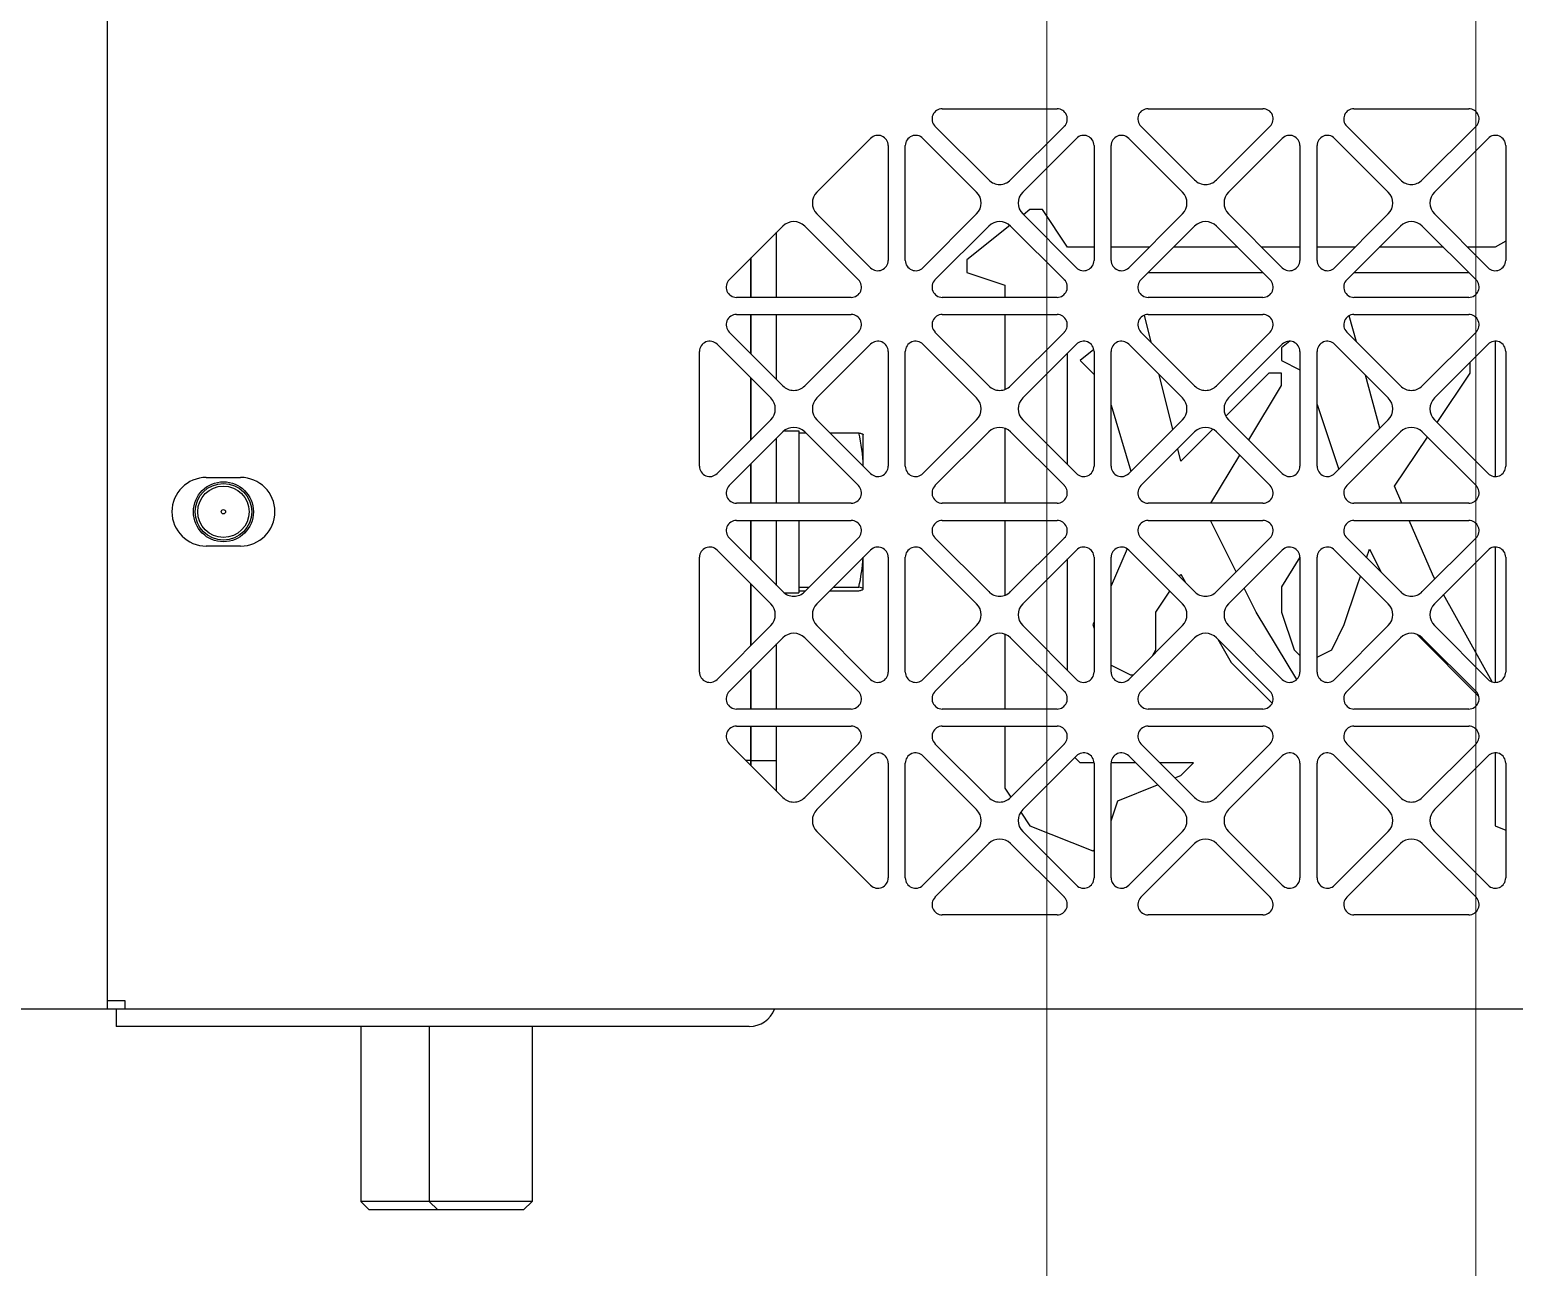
# Model space of a CAD drawing. Header units: millimetres. Extents: x 0 to 87554, y -20854 to 20404.
# Drawn here: x 48959.9 to 49133, y -5506.8 to -5362.5 of the extents above; entities that cross this region are included whole.
import ezdxf

# ---------------------------------------------------------------- set-up
doc = ezdxf.new("R2010")
doc.units = ezdxf.units.MM
doc.layers.get('0').update_dxf_attribs({"lineweight": 15})
for name, color, linetype in [('2401-00332-S-M12-30HM_0', 7, 'Continuous'), ('2403-00027_S-M6-0_0', 7, 'Continuous'), ('2404-00038-S-D12_0', 7, 'Continuous'), ('4215-12657_0', 7, 'Continuous'), ('4215-17086_1_0', 7, 'Continuous'), ('4215-17086_2_0', 7, 'Continuous'), ('4215-17086_4_0', 7, 'Continuous')]:
    doc.layers.add(name, color=color, linetype=linetype)
doc.layers.add('THICK', color=7, linetype='Continuous', lineweight=0)

# ---------------------------------------------------------------- blocks, each defined once
blk = doc.blocks.new('y5i76i7676')
at = {"color": 7, "linetype": 'Continuous'}
for p, q in [((950721.8, -65604.58, 19235.73), (950721.8, -64726.58, 19235.73)), ((950671.8, -65604.58, 19235.73), (950671.8, -65204.58, 19235.73))]:
    blk.add_line(p, q, dxfattribs=at)
blk = doc.blocks.new('e4tggg')
at = {"layer": '2401-00332-S-M12-30HM_0', "color": 87, "linetype": 'Continuous'}
for p, q in [((-97.59, -1764), (-96.81, -1764)), ((-97.59, -1764), (-97.59, -1765.99)), ((-93.98, -1764), (-90.6, -1764)), ((-90.09, -1764.2), (-90.09, -1764.19)), ((-90.09, -1767.89), (-90.09, -1764.2)), ((-97.59, -1770.76), (-97.59, -1772.2)), ((-97.59, -1774.2), (-97.59, -1774.88)), ((-90.09, -1782.19), (-90.09, -1778.51)), ((-97.59, -1779.89), (-97.59, -1782.08)), ((-97.59, -1781.98), (-96.39, -1781.98)), ((-97.59, -1782.4), (-96.81, -1782.4)), ((-93.98, -1782.4), (-90.6, -1782.4)), ((-93.56, -1781.98), (-90.6, -1781.98)), ((-90.09, -1782.21), (-90.09, -1782.19)), ((-148.69, -1833.2), (-148.69, -1853.6)), ((-140.69, -1833.2), (-140.69, -1853.6)), ((-128.69, -1833.2), (-128.69, -1853.6)), ((-140.69, -1853.6), (-148.69, -1853.6)), ((-147.69, -1854.6), (-148.69, -1853.6)), ((-128.69, -1853.6), (-140.69, -1853.6)), ((-139.69, -1854.6), (-140.69, -1853.6)), ((-129.69, -1854.6), (-128.69, -1853.6)), ((-139.69, -1854.6), (-147.69, -1854.6)), ((-129.69, -1854.6), (-139.69, -1854.6))]:
    blk.add_line(p, q, dxfattribs=at)
for points, knots in [([(-90.6, -1764), (-90.48, -1764.02), (-90.32, -1764.06), (-90.15, -1764.13), (-90.1, -1764.17), (-90.09, -1764.19)], [0, 0, 0, 0, 0.666884, 0.87589, 1, 1, 1, 1]), ([(-90.11, -1782.15), (-90.16, -1782.11), (-90.33, -1782.05), (-90.49, -1782.01), (-90.6, -1781.98)], [0, 0, 0, 0, 0.367874, 1, 1, 1, 1]), ([(-90.6, -1782.4), (-90.48, -1782.38), (-90.32, -1782.34), (-90.15, -1782.27), (-90.1, -1782.23), (-90.09, -1782.21)], [0, 0, 0, 0, 0.666884, 0.87589, 1, 1, 1, 1]), ([(-90.09, -1782.19), (-90.09, -1782.19), (-90.09, -1782.17), (-90.1, -1782.16), (-90.11, -1782.15)], [0, 0, 0, 0, 0.449888, 1, 1, 1, 1])]:
    blk.add_open_spline(points, degree=3, knots=knots, dxfattribs=at)
for points in [[(-90.1, -1767.87), (-90.13, -1766.57), (-90.32, -1765.27), (-90.6, -1764)], [(-90.6, -1781.98), (-90.36, -1780.85), (-90.19, -1779.71), (-90.12, -1778.55)]]:
    blk.add_open_spline(points, degree=3, dxfattribs=at)
at = {"layer": '2403-00027_S-M6-0_0', "color": 87, "linetype": 'Continuous'}
for radius in [3.3, 3]:
    blk.add_circle((-164.69, -1773.2), radius, dxfattribs=at)
at = {"layer": '2404-00038-S-D12_0', "color": 87, "linetype": 'Continuous'}
for p, q in [((-99.29, -1763.75), (-97.59, -1763.75)), ((-97.59, -1763.75), (-97.59, -1764)), ((-97.59, -1765.99), (-97.59, -1770.76)), ((-97.59, -1774.88), (-97.59, -1779.89)), ((-99.29, -1782.65), (-97.59, -1782.65)), ((-97.59, -1782.08), (-97.59, -1782.65))]:
    blk.add_line(p, q, dxfattribs=at)
at = {"layer": '4215-12657_0', "color": 87, "linetype": 'Continuous'}
for p, q in [((-178.19, -1831.2), (-178.19, -1715.2)), ((-80.88, -1726.2), (-67.5, -1726.2)), ((-56.88, -1726.2), (-43.5, -1726.2)), ((-32.88, -1726.2), (-19.5, -1726.2)), ((-75.46, -1734.51), (-81.73, -1728.25)), ((-66.65, -1728.25), (-72.92, -1734.51)), ((-51.46, -1734.51), (-57.73, -1728.25)), ((-42.65, -1728.25), (-48.92, -1734.51)), ((-27.46, -1734.51), (-33.73, -1728.25)), ((-18.65, -1728.25), (-24.92, -1734.51)), ((-95.5, -1735.93), (-89.24, -1729.66)), ((-87.19, -1730.51), (-87.19, -1743.89)), ((-85.19, -1743.89), (-85.19, -1730.51)), ((-83.14, -1729.66), (-76.88, -1735.93)), ((-71.5, -1735.93), (-65.24, -1729.66)), ((-63.19, -1730.51), (-63.19, -1743.89)), ((-61.19, -1743.89), (-61.19, -1730.51)), ((-59.14, -1729.66), (-52.88, -1735.93)), ((-47.5, -1735.93), (-41.24, -1729.66)), ((-39.19, -1730.51), (-39.19, -1743.89)), ((-37.19, -1743.89), (-37.19, -1730.51)), ((-35.14, -1729.66), (-28.88, -1735.93)), ((-23.5, -1735.93), (-17.24, -1729.66)), ((-15.19, -1730.51), (-15.19, -1743.89)), ((-89.24, -1744.74), (-95.5, -1738.47)), ((-76.88, -1738.47), (-83.14, -1744.74)), ((-65.24, -1744.74), (-71.5, -1738.47)), ((-70.67, -1737.96), (-71.42, -1738.56)), ((-69.2, -1737.96), (-70.67, -1737.96)), ((-66.27, -1742.36), (-69.2, -1737.96)), ((-52.88, -1738.47), (-59.14, -1744.74)), ((-41.24, -1744.74), (-47.5, -1738.47)), ((-28.88, -1738.47), (-35.14, -1744.74)), ((-17.24, -1744.74), (-23.5, -1738.47)), ((-105.73, -1746.15), (-99.46, -1739.89)), ((-96.92, -1739.89), (-90.65, -1746.15)), ((-81.73, -1746.15), (-75.46, -1739.89)), ((-72.99, -1739.82), (-78, -1743.83)), ((-72.92, -1739.89), (-66.65, -1746.15)), ((-57.73, -1746.15), (-51.46, -1739.89)), ((-48.92, -1739.89), (-42.65, -1746.15)), ((-33.73, -1746.15), (-27.46, -1739.89)), ((-24.92, -1739.89), (-18.65, -1746.15)), ((-63.19, -1742.36), (-66.27, -1742.36)), ((-56.77, -1742.36), (-61.19, -1742.36)), ((-46.44, -1742.36), (-53.94, -1742.36)), ((-39.19, -1742.36), (-43.61, -1742.36)), ((-32.77, -1742.36), (-37.19, -1742.36)), ((-22.44, -1742.36), (-29.94, -1742.36)), ((-16.41, -1742.36), (-19.61, -1742.36)), ((-15.19, -1741.63), (-16.41, -1742.36)), ((-78, -1743.83), (-78, -1745.3)), ((-78, -1745.3), (-73.6, -1746.76)), ((-56.87, -1745.3), (-43.51, -1745.3)), ((-32.87, -1745.3), (-19.51, -1745.3)), ((-73.6, -1746.76), (-73.6, -1748.2)), ((-91.5, -1748.2), (-104.88, -1748.2)), ((-67.5, -1748.2), (-80.88, -1748.2)), ((-43.5, -1748.2), (-56.88, -1748.2)), ((-19.5, -1748.2), (-32.88, -1748.2)), ((-104.88, -1750.2), (-91.5, -1750.2)), ((-80.88, -1750.2), (-67.5, -1750.2)), ((-73.6, -1750.2), (-73.6, -1758.93)), ((-56.53, -1753.44), (-57.32, -1750.29)), ((-56.88, -1750.2), (-43.5, -1750.2)), ((-32.6, -1753.37), (-33.43, -1750.34)), ((-32.88, -1750.2), (-19.5, -1750.2)), ((-99.46, -1758.51), (-105.73, -1752.25)), ((-90.65, -1752.25), (-96.92, -1758.51)), ((-75.46, -1758.51), (-81.73, -1752.25)), ((-66.65, -1752.25), (-72.92, -1758.51)), ((-51.46, -1758.51), (-57.73, -1752.25)), ((-42.65, -1752.25), (-48.92, -1758.51)), ((-40.37, -1753.32), (-41.34, -1754.09)), ((-27.46, -1758.51), (-33.73, -1752.25)), ((-18.65, -1752.25), (-24.92, -1758.51)), ((-16.41, -1753.32), (-16.41, -1769.08)), ((-109.19, -1767.89), (-109.19, -1754.51)), ((-107.14, -1753.66), (-100.88, -1759.93)), ((-95.5, -1759.93), (-89.24, -1753.66)), ((-87.19, -1754.51), (-87.19, -1767.89)), ((-85.19, -1767.89), (-85.19, -1754.51)), ((-83.14, -1753.66), (-76.88, -1759.93)), ((-71.5, -1759.93), (-65.24, -1753.66)), ((-66.27, -1767.7), (-66.27, -1754.7)), ((-63.21, -1754.29), (-64.8, -1755.56)), ((-63.19, -1754.51), (-63.19, -1767.89)), ((-61.19, -1767.89), (-61.19, -1754.51)), ((-59.14, -1753.66), (-52.88, -1759.93)), ((-47.5, -1759.93), (-41.24, -1753.66)), ((-41.34, -1754.09), (-41.34, -1755.56)), ((-39.19, -1754.51), (-39.19, -1767.89)), ((-37.19, -1767.89), (-37.19, -1754.51)), ((-35.14, -1753.66), (-28.88, -1759.93)), ((-23.5, -1759.93), (-17.24, -1753.66)), ((-15.19, -1754.51), (-15.19, -1767.89)), ((-64.8, -1755.56), (-63.19, -1757.18)), ((-41.34, -1755.56), (-39.19, -1756.64)), ((-19.34, -1757.03), (-19.34, -1755.77)), ((-54, -1763.59), (-55.59, -1757.21)), ((-42.81, -1757.03), (-47.81, -1762.04)), ((-45.14, -1764.83), (-41.34, -1758.49)), ((-41.34, -1757.03), (-42.81, -1757.03)), ((-41.34, -1758.49), (-41.34, -1757.03)), ((-29.85, -1763.45), (-31.54, -1757.26)), ((-23.18, -1762.79), (-19.34, -1757.03)), ((-61.19, -1760.77), (-58.88, -1768.47)), ((-37.19, -1760.68), (-34.66, -1768.26)), ((-100.88, -1762.47), (-107.14, -1768.74)), ((-89.24, -1768.74), (-95.5, -1762.47)), ((-76.88, -1762.47), (-83.14, -1768.74)), ((-73.6, -1763.47), (-73.6, -1772.2)), ((-65.24, -1768.74), (-71.5, -1762.47)), ((-52.88, -1762.47), (-59.14, -1768.74)), ((-49.35, -1763.58), (-53.07, -1767.29)), ((-41.24, -1768.74), (-47.5, -1762.47)), ((-28.88, -1762.47), (-35.14, -1768.74)), ((-17.24, -1768.74), (-23.5, -1762.47)), ((-105.73, -1770.15), (-99.46, -1763.89)), ((-96.92, -1763.89), (-90.65, -1770.15)), ((-81.73, -1770.15), (-75.46, -1763.89)), ((-72.92, -1763.89), (-66.65, -1770.15)), ((-57.73, -1770.15), (-51.46, -1763.89)), ((-48.92, -1763.89), (-42.65, -1770.15)), ((-33.73, -1770.15), (-27.46, -1763.89)), ((-28.14, -1770.23), (-24.32, -1764.49)), ((-24.92, -1763.89), (-18.65, -1770.15)), ((-53.07, -1767.29), (-53.43, -1765.86)), ((-49.56, -1772.2), (-46.2, -1766.6)), ((-166.69, -1769.2), (-162.69, -1769.2)), ((-27.29, -1772.2), (-28.14, -1770.23)), ((-91.5, -1772.2), (-104.88, -1772.2)), ((-67.5, -1772.2), (-80.88, -1772.2)), ((-43.5, -1772.2), (-56.88, -1772.2)), ((-19.5, -1772.2), (-32.88, -1772.2)), ((-104.88, -1774.2), (-91.5, -1774.2)), ((-80.88, -1774.2), (-67.5, -1774.2)), ((-73.6, -1774.2), (-73.6, -1782.93)), ((-56.88, -1774.2), (-43.5, -1774.2)), ((-46.61, -1780.21), (-49.62, -1774.2)), ((-32.88, -1774.2), (-19.5, -1774.2)), ((-23.74, -1780.49), (-26.44, -1774.2)), ((-162.69, -1777.2), (-166.69, -1777.2)), ((-99.46, -1782.51), (-105.73, -1776.25)), ((-90.65, -1776.25), (-96.92, -1782.51)), ((-75.46, -1782.51), (-81.73, -1776.25)), ((-66.65, -1776.25), (-72.92, -1782.51)), ((-59.33, -1777.51), (-61.19, -1781.83)), ((-51.46, -1782.51), (-57.73, -1776.25)), ((-42.65, -1776.25), (-48.92, -1782.51)), ((-27.46, -1782.51), (-33.73, -1776.25)), ((-31.41, -1778.57), (-31.07, -1777.56)), ((-31.07, -1777.56), (-29.73, -1780.24)), ((-18.65, -1776.25), (-24.92, -1782.51)), ((-16.41, -1777.32), (-16.41, -1793.08)), ((-109.19, -1791.89), (-109.19, -1778.51)), ((-107.14, -1777.66), (-100.88, -1783.93)), ((-95.5, -1783.93), (-89.24, -1777.66)), ((-87.19, -1778.51), (-87.19, -1791.89)), ((-85.19, -1791.89), (-85.19, -1778.51)), ((-83.14, -1777.66), (-76.88, -1783.93)), ((-71.5, -1783.93), (-65.24, -1777.66)), ((-66.27, -1791.7), (-66.27, -1778.7)), ((-63.19, -1778.51), (-63.19, -1791.89)), ((-61.19, -1791.89), (-61.19, -1778.51)), ((-59.14, -1777.66), (-52.88, -1783.93)), ((-47.5, -1783.93), (-41.24, -1777.66)), ((-39.19, -1778.51), (-41.34, -1781.96)), ((-39.19, -1778.51), (-39.19, -1791.89)), ((-37.19, -1791.89), (-37.19, -1778.51)), ((-35.14, -1777.66), (-28.88, -1783.93)), ((-23.5, -1783.93), (-17.24, -1777.66)), ((-15.19, -1778.51), (-15.19, -1791.89)), ((-53.24, -1780.74), (-53.07, -1780.49)), ((-53.07, -1780.49), (-52.52, -1781.45)), ((-32.54, -1781.96), (-32.12, -1780.69)), ((-23.44, -1781.04), (-23.74, -1780.49)), ((-56, -1784.89), (-54.37, -1782.44)), ((-44.27, -1784.89), (-45.67, -1782.1)), ((-41.34, -1781.96), (-41.34, -1784.89)), ((-34.01, -1786.36), (-32.54, -1781.96)), ((-16.78, -1793.02), (-22.43, -1782.85)), ((-63.19, -1786.06), (-63.34, -1786.36)), ((-56, -1789.29), (-56, -1784.89)), ((-39.56, -1792.75), (-44.27, -1784.89)), ((-41.34, -1784.89), (-39.87, -1789.29)), ((-100.88, -1786.47), (-107.14, -1792.74)), ((-105.73, -1794.15), (-99.46, -1787.89)), ((-96.92, -1787.89), (-90.65, -1794.15)), ((-89.24, -1792.74), (-95.5, -1786.47)), ((-76.88, -1786.47), (-83.14, -1792.74)), ((-81.73, -1794.15), (-75.46, -1787.89)), ((-73.6, -1787.47), (-73.6, -1796.2)), ((-72.92, -1787.89), (-66.65, -1794.15)), ((-65.24, -1792.74), (-71.5, -1786.47)), ((-63.34, -1786.36), (-63.19, -1786.8)), ((-52.88, -1786.47), (-59.14, -1792.74)), ((-57.73, -1794.15), (-51.46, -1787.89)), ((-48.92, -1787.89), (-42.65, -1794.15)), ((-41.24, -1792.74), (-47.5, -1786.47)), ((-35.47, -1789.29), (-34.01, -1786.36)), ((-28.88, -1786.47), (-35.14, -1792.74)), ((-33.73, -1794.15), (-27.46, -1787.89)), ((-25.55, -1787.48), (-18.35, -1794.68)), ((-24.92, -1787.89), (-18.65, -1794.15)), ((-17.24, -1792.74), (-23.5, -1786.47)), ((-56.32, -1789.91), (-56, -1789.29)), ((-48.75, -1788.05), (-47.21, -1790.76)), ((-39.87, -1789.29), (-39.19, -1789.97)), ((-37.19, -1790.15), (-35.47, -1789.29)), ((-61.19, -1791.1), (-58.94, -1792.22)), ((-47.21, -1790.76), (-42.43, -1795.53)), ((-58.94, -1792.22), (-58.63, -1792.22)), ((-91.5, -1796.2), (-104.88, -1796.2)), ((-67.5, -1796.2), (-80.88, -1796.2)), ((-43.5, -1796.2), (-56.88, -1796.2)), ((-19.5, -1796.2), (-32.88, -1796.2)), ((-104.88, -1798.2), (-91.5, -1798.2)), ((-80.88, -1798.2), (-67.5, -1798.2)), ((-73.6, -1798.2), (-73.6, -1805.42)), ((-56.88, -1798.2), (-43.5, -1798.2)), ((-32.88, -1798.2), (-19.5, -1798.2)), ((-99.46, -1806.51), (-105.73, -1800.25)), ((-90.65, -1800.25), (-96.92, -1806.51)), ((-95.5, -1807.93), (-89.24, -1801.66)), ((-83.14, -1801.66), (-76.88, -1807.93)), ((-75.46, -1806.51), (-81.73, -1800.25)), ((-66.65, -1800.25), (-72.92, -1806.51)), ((-71.5, -1807.93), (-65.24, -1801.66)), ((-59.14, -1801.66), (-52.88, -1807.93)), ((-51.46, -1806.51), (-57.73, -1800.25)), ((-42.65, -1800.25), (-48.92, -1806.51)), ((-47.5, -1807.93), (-41.24, -1801.66)), ((-35.14, -1801.66), (-28.88, -1807.93)), ((-27.46, -1806.51), (-33.73, -1800.25)), ((-18.65, -1800.25), (-24.92, -1806.51)), ((-23.5, -1807.93), (-17.24, -1801.66)), ((-16.41, -1801.32), (-16.41, -1809.82)), ((-87.19, -1802.51), (-87.19, -1815.89)), ((-85.19, -1815.89), (-85.19, -1802.51)), ((-64.8, -1802.49), (-65.43, -1801.86)), ((-63.19, -1802.49), (-64.8, -1802.49)), ((-63.19, -1802.51), (-63.19, -1815.89)), ((-58.31, -1802.49), (-61.19, -1802.49)), ((-61.19, -1815.89), (-61.19, -1802.51)), ((-51.6, -1802.49), (-55.49, -1802.49)), ((-53.07, -1803.96), (-51.6, -1802.49)), ((-39.19, -1802.51), (-39.19, -1815.89)), ((-37.19, -1815.89), (-37.19, -1802.51)), ((-15.19, -1802.51), (-15.19, -1815.89)), ((-60.4, -1806.89), (-55.77, -1805.03)), ((-53.75, -1804.23), (-53.07, -1803.96)), ((-73.6, -1805.42), (-72.89, -1806.49)), ((-61.19, -1809.24), (-60.4, -1806.89)), ((-71.74, -1808.22), (-70.67, -1809.82)), ((-89.24, -1816.74), (-95.5, -1810.47)), ((-76.88, -1810.47), (-83.14, -1816.74)), ((-65.24, -1816.74), (-71.5, -1810.47)), ((-70.67, -1809.82), (-63.34, -1812.75)), ((-52.88, -1810.47), (-59.14, -1816.74)), ((-41.24, -1816.74), (-47.5, -1810.47)), ((-28.88, -1810.47), (-35.14, -1816.74)), ((-17.24, -1816.74), (-23.5, -1810.47)), ((-16.41, -1809.82), (-15.19, -1810.31)), ((-81.73, -1818.15), (-75.46, -1811.89)), ((-72.92, -1811.89), (-66.65, -1818.15)), ((-57.73, -1818.15), (-51.46, -1811.89)), ((-48.92, -1811.89), (-42.65, -1818.15)), ((-33.73, -1818.15), (-27.46, -1811.89)), ((-24.92, -1811.89), (-18.65, -1818.15)), ((-63.34, -1812.75), (-63.19, -1812.61)), ((-67.5, -1820.2), (-80.88, -1820.2)), ((-43.5, -1820.2), (-56.88, -1820.2)), ((-19.5, -1820.2), (-32.88, -1820.2)), ((-178.19, -1830.2), (-176.19, -1830.2)), ((557.81, -1831.2), (-178.19, -1831.2)), ((-176.19, -1830.2), (-176.19, -1831.2))]:
    blk.add_line(p, q, dxfattribs=at)
blk.add_circle((-164.69, -1773.2), 0.25, dxfattribs=at)
for centre, radius, start, end in [((-80.88, -1727.4), 1.2, 90, 225), ((-67.5, -1727.4), 1.2, 315, 90), ((-56.88, -1727.4), 1.2, 90, 225), ((-43.5, -1727.4), 1.2, 315, 90), ((-32.88, -1727.4), 1.2, 90, 225), ((-19.5, -1727.4), 1.2, 315, 90), ((-88.39, -1730.51), 1.2, 0, 135), ((-83.99, -1730.51), 1.2, 45, 180), ((-64.39, -1730.51), 1.2, 0, 135), ((-59.99, -1730.51), 1.2, 45, 180), ((-40.39, -1730.51), 1.2, 0, 135), ((-35.99, -1730.51), 1.2, 45, 180), ((-16.39, -1730.51), 1.2, 0, 135), ((-94.23, -1737.2), 1.8, 135, 225), ((-78.15, -1737.2), 1.8, 315, 45), ((-74.19, -1733.24), 1.8, 225, 315), ((-70.23, -1737.2), 1.8, 135, 225), ((-54.15, -1737.2), 1.8, 315, 45), ((-50.19, -1733.24), 1.8, 225, 315), ((-46.23, -1737.2), 1.8, 135, 225), ((-30.15, -1737.2), 1.8, 315, 45), ((-26.19, -1733.24), 1.8, 225, 315), ((-22.23, -1737.2), 1.8, 135, 225), ((-98.19, -1741.16), 1.8, 45, 135), ((-74.19, -1741.16), 1.8, 45, 135), ((-50.19, -1741.16), 1.8, 45, 135), ((-26.19, -1741.16), 1.8, 45, 135), ((-88.39, -1743.89), 1.2, 225, 0), ((-83.99, -1743.89), 1.2, 180, 315), ((-64.39, -1743.89), 1.2, 225, 0), ((-59.99, -1743.89), 1.2, 180, 315), ((-40.39, -1743.89), 1.2, 225, 0), ((-35.99, -1743.89), 1.2, 180, 315), ((-16.39, -1743.89), 1.2, 225, 0), ((-104.88, -1747), 1.2, 135, 270), ((-91.5, -1747), 1.2, 270, 45), ((-80.88, -1747), 1.2, 135, 270), ((-67.5, -1747), 1.2, 270, 45), ((-56.88, -1747), 1.2, 135, 270), ((-43.5, -1747), 1.2, 270, 45), ((-32.88, -1747), 1.2, 135, 270), ((-19.5, -1747), 1.2, 270, 45), ((-104.88, -1751.4), 1.2, 90, 225), ((-91.5, -1751.4), 1.2, 315, 90), ((-80.88, -1751.4), 1.2, 90, 225), ((-67.5, -1751.4), 1.2, 315, 90), ((-56.88, -1751.4), 1.2, 90, 225), ((-43.5, -1751.4), 1.2, 315, 90), ((-32.88, -1751.4), 1.2, 90, 225), ((-19.5, -1751.4), 1.2, 315, 90), ((-107.99, -1754.51), 1.2, 45, 180), ((-88.39, -1754.51), 1.2, 0, 135), ((-83.99, -1754.51), 1.2, 45, 180), ((-64.39, -1754.51), 1.2, 0, 135), ((-59.99, -1754.51), 1.2, 45, 180), ((-40.39, -1754.51), 1.2, 0, 135), ((-35.99, -1754.51), 1.2, 45, 180), ((-16.39, -1754.51), 1.2, 0, 135), ((-98.19, -1757.24), 1.8, 225, 315), ((-74.19, -1757.24), 1.8, 225, 315), ((-50.19, -1757.24), 1.8, 225, 315), ((-26.19, -1757.24), 1.8, 225, 315), ((-102.15, -1761.2), 1.8, 315, 45), ((-94.23, -1761.2), 1.8, 135, 225), ((-78.15, -1761.2), 1.8, 315, 45), ((-70.23, -1761.2), 1.8, 135, 225), ((-54.15, -1761.2), 1.8, 315, 45), ((-46.23, -1761.2), 1.8, 135, 225), ((-30.15, -1761.2), 1.8, 315, 45), ((-22.23, -1761.2), 1.8, 135, 225), ((-98.19, -1765.16), 1.8, 45, 135), ((-74.19, -1765.16), 1.8, 45, 135), ((-50.19, -1765.16), 1.8, 45, 135), ((-26.19, -1765.16), 1.8, 45, 135), ((-107.99, -1767.89), 1.2, 180, 315), ((-88.39, -1767.89), 1.2, 225, 0), ((-83.99, -1767.89), 1.2, 180, 315), ((-64.39, -1767.89), 1.2, 225, 0), ((-59.99, -1767.89), 1.2, 180, 315), ((-40.39, -1767.89), 1.2, 225, 0), ((-35.99, -1767.89), 1.2, 180, 315), ((-16.39, -1767.89), 1.2, 225, 0), ((-166.69, -1773.2), 4, 90, 270), ((-162.69, -1773.2), 4, 270, 90), ((-104.88, -1771), 1.2, 135, 270), ((-91.5, -1771), 1.2, 270, 45), ((-80.88, -1771), 1.2, 135, 270), ((-67.5, -1771), 1.2, 270, 45), ((-56.88, -1771), 1.2, 135, 270), ((-43.5, -1771), 1.2, 270, 45), ((-32.88, -1771), 1.2, 135, 270), ((-19.5, -1771), 1.2, 270, 45), ((-104.88, -1775.4), 1.2, 90, 225), ((-91.5, -1775.4), 1.2, 315, 90), ((-80.88, -1775.4), 1.2, 90, 225), ((-67.5, -1775.4), 1.2, 315, 90), ((-56.88, -1775.4), 1.2, 90, 225), ((-43.5, -1775.4), 1.2, 315, 90), ((-32.88, -1775.4), 1.2, 90, 225), ((-19.5, -1775.4), 1.2, 315, 90), ((-107.99, -1778.51), 1.2, 45, 180), ((-88.39, -1778.51), 1.2, 0, 135), ((-83.99, -1778.51), 1.2, 45, 180), ((-64.39, -1778.51), 1.2, 0, 135), ((-59.99, -1778.51), 1.2, 45, 180), ((-40.39, -1778.51), 1.2, 0, 135), ((-35.99, -1778.51), 1.2, 45, 180), ((-16.39, -1778.51), 1.2, 0, 135), ((-98.19, -1781.24), 1.8, 225, 315), ((-74.19, -1781.24), 1.8, 225, 315), ((-50.19, -1781.24), 1.8, 225, 315), ((-26.19, -1781.24), 1.8, 225, 315), ((-102.15, -1785.2), 1.8, 315, 45), ((-94.23, -1785.2), 1.8, 135, 225), ((-78.15, -1785.2), 1.8, 315, 45), ((-70.23, -1785.2), 1.8, 135, 225), ((-54.15, -1785.2), 1.8, 315, 45), ((-46.23, -1785.2), 1.8, 135, 225), ((-30.15, -1785.2), 1.8, 315, 45), ((-22.23, -1785.2), 1.8, 135, 225), ((-98.19, -1789.16), 1.8, 45, 135), ((-74.19, -1789.16), 1.8, 45, 135), ((-50.19, -1789.16), 1.8, 45, 135), ((-26.19, -1789.16), 1.8, 45, 135), ((-107.99, -1791.89), 1.2, 180, 315), ((-88.39, -1791.89), 1.2, 225, 0), ((-83.99, -1791.89), 1.2, 180, 315), ((-64.39, -1791.89), 1.2, 225, 0), ((-59.99, -1791.89), 1.2, 180, 315), ((-40.39, -1791.89), 1.2, 225, 0), ((-35.99, -1791.89), 1.2, 180, 315), ((-16.39, -1791.89), 1.2, 225, 0), ((-104.88, -1795), 1.2, 135, 270), ((-91.5, -1795), 1.2, 270, 45), ((-80.88, -1795), 1.2, 135, 270), ((-67.5, -1795), 1.2, 270, 45), ((-56.88, -1795), 1.2, 135, 270), ((-43.5, -1795), 1.2, 270, 45), ((-32.88, -1795), 1.2, 135, 270), ((-19.5, -1795), 1.2, 270, 45), ((-104.88, -1799.4), 1.2, 90, 225), ((-91.5, -1799.4), 1.2, 315, 90), ((-80.88, -1799.4), 1.2, 90, 225), ((-67.5, -1799.4), 1.2, 315, 90), ((-56.88, -1799.4), 1.2, 90, 225), ((-43.5, -1799.4), 1.2, 315, 90), ((-32.88, -1799.4), 1.2, 90, 225), ((-19.5, -1799.4), 1.2, 315, 90), ((-88.39, -1802.51), 1.2, 0, 135), ((-83.99, -1802.51), 1.2, 45, 180), ((-64.39, -1802.51), 1.2, 0, 135), ((-59.99, -1802.51), 1.2, 45, 180), ((-40.39, -1802.51), 1.2, 0, 135), ((-35.99, -1802.51), 1.2, 45, 180), ((-16.39, -1802.51), 1.2, 0, 135), ((-98.19, -1805.24), 1.8, 225, 315), ((-74.19, -1805.24), 1.8, 225, 315), ((-50.19, -1805.24), 1.8, 225, 315), ((-26.19, -1805.24), 1.8, 225, 315), ((-94.23, -1809.2), 1.8, 135, 225), ((-78.15, -1809.2), 1.8, 315, 45), ((-70.23, -1809.2), 1.8, 135, 225), ((-54.15, -1809.2), 1.8, 315, 45), ((-46.23, -1809.2), 1.8, 135, 225), ((-30.15, -1809.2), 1.8, 315, 45), ((-22.23, -1809.2), 1.8, 135, 225), ((-74.19, -1813.16), 1.8, 45, 135), ((-50.19, -1813.16), 1.8, 45, 135), ((-26.19, -1813.16), 1.8, 45, 135), ((-88.39, -1815.89), 1.2, 225, 0), ((-83.99, -1815.89), 1.2, 180, 315), ((-64.39, -1815.89), 1.2, 225, 0), ((-59.99, -1815.89), 1.2, 180, 315), ((-40.39, -1815.89), 1.2, 225, 0), ((-35.99, -1815.89), 1.2, 180, 315), ((-16.39, -1815.89), 1.2, 225, 0), ((-80.88, -1819), 1.2, 135, 270), ((-67.5, -1819), 1.2, 270, 45), ((-56.88, -1819), 1.2, 135, 270), ((-43.5, -1819), 1.2, 270, 45), ((-32.88, -1819), 1.2, 135, 270), ((-19.5, -1819), 1.2, 270, 45)]:
    blk.add_arc(centre, radius, start, end, dxfattribs=at)
at = {"layer": '4215-17086_1_0', "color": 87, "linetype": 'Continuous'}
for p, q in [((-100.19, -1748.2), (-100.19, -1740.61)), ((-103.19, -1748.2), (-103.19, -1743.61)), ((-103.19, -1754.79), (-103.19, -1750.2)), ((-100.19, -1757.79), (-100.19, -1750.2)), ((-103.19, -1764.79), (-103.19, -1757.61)), ((-100.19, -1772.2), (-100.19, -1764.61)), ((-103.19, -1772.2), (-103.19, -1767.61)), ((-103.19, -1778.79), (-103.19, -1774.2)), ((-100.19, -1781.79), (-100.19, -1774.2)), ((-103.19, -1788.79), (-103.19, -1781.61)), ((-100.19, -1796.2), (-100.19, -1788.61)), ((-103.19, -1796.2), (-103.19, -1791.61)), ((-103.19, -1802.79), (-103.19, -1798.2)), ((-100.19, -1805.79), (-100.19, -1798.2)), ((-103.19, -1802.2), (-100.19, -1802.2)), ((-177.19, -1831.2), (-177.19, -1833.2)), ((-103.39, -1833.2), (-177.19, -1833.2))]:
    blk.add_line(p, q, dxfattribs=at)
blk.add_arc((-103.39, -1830), 3.2, 270, 337.858, dxfattribs=at)
at = {"layer": '4215-17086_2_0', "color": 87, "linetype": 'Continuous'}
for p, q in [((-103.19, -1743.61), (-103.19, -1748.2)), ((-103.19, -1750.2), (-103.19, -1754.79)), ((-103.19, -1757.61), (-103.19, -1764.79)), ((-103.19, -1767.61), (-103.19, -1772.2)), ((-103.19, -1774.2), (-103.19, -1778.79)), ((-103.19, -1781.61), (-103.19, -1788.79)), ((-103.19, -1791.61), (-103.19, -1796.2)), ((-103.19, -1798.2), (-103.19, -1802.79)), ((-103.19, -1802.2), (-103.77, -1802.2))]:
    blk.add_line(p, q, dxfattribs=at)
at = {"layer": '4215-17086_4_0', "color": 87, "linetype": 'Continuous'}
blk.add_circle((-164.69, -1773.2), 3.5, dxfattribs=at)
at = {"layer": 'THICK', "color": 87, "lineweight": -3}
blk.add_line((1633.31, -1831.2), (-498.69, -1831.2), dxfattribs=at)

msp = doc.modelspace()

# ---------------------------------------------------------------- block references
at = {"lineweight": -3}
msp.add_blockref('e4tggg', (49147.147, -3645.479, 19235.731), dxfattribs=at)
at = {"layer": 'THICK', "lineweight": -3}
msp.add_blockref('y5i76i7676', (-901593.344, 60078.863), dxfattribs=at)

doc.saveas('drawing.dxf')
